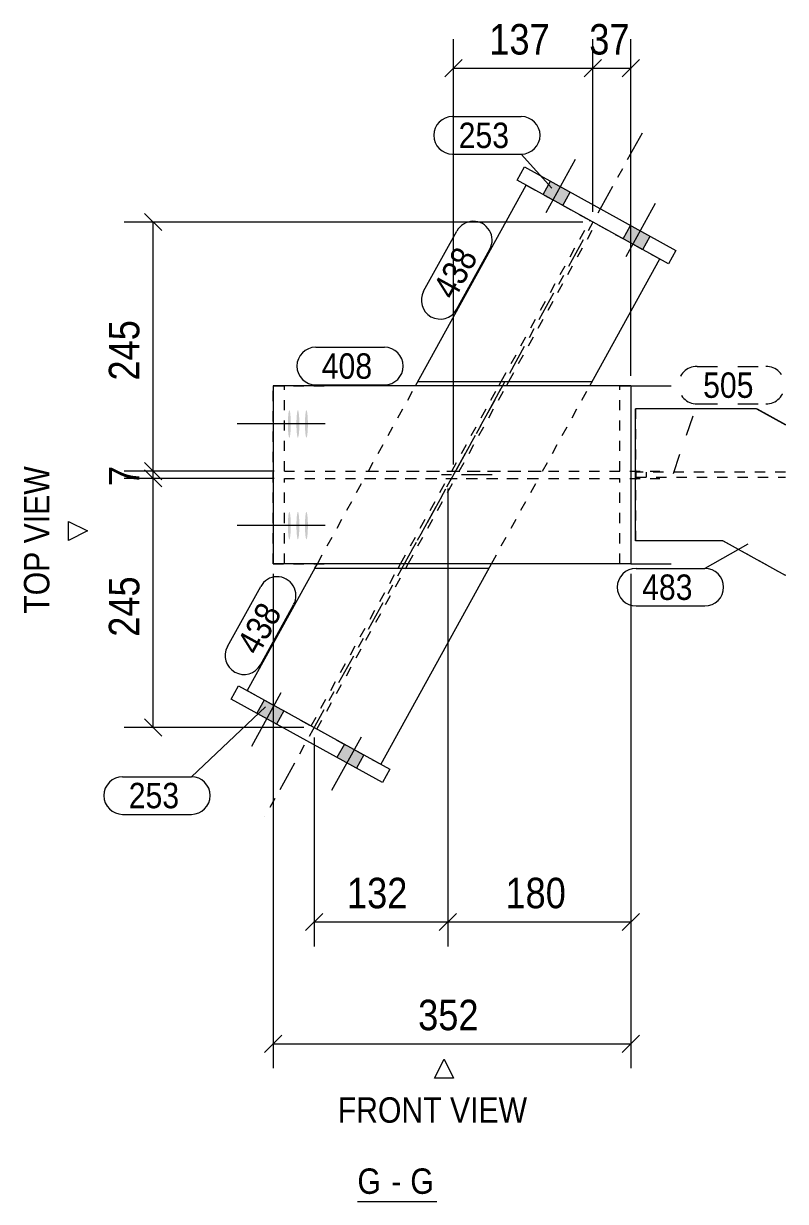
# Model space of a CAD drawing. Header units: millimetres. Extents: x 2 to 825, y 1 to 579.
# Drawn here: x 474.1 to 549.1, y 225.5 to 341.4 of the extents above; entities that cross this region are included whole.
import ezdxf

# ---------------------------------------------------------------- set-up
doc = ezdxf.new("R2010")
doc.units = ezdxf.units.MM
for name, pattern in [('XKITLINE00', [0]), ('XKITLINE01', [4, 1, -1, 1, -1]), ('XKITLINE02', [4, 2, -2]), ('XKITLINE03', [6, 3, -1, 1, -1])]:
    doc.linetypes.add(name, pattern=pattern)
for name, color, linetype, lineweight in [('Bolt', 3, 'Continuous', 0), ('Dimensions', 7, 'Continuous', 0), ('OtherObjectType', 7, 'Continuous', 0), ('Part', 2, 'Continuous', 0), ('PartMark', 7, 'Continuous', 0)]:
    doc.layers.add(name, color=color, linetype=linetype, lineweight=lineweight)
doc.styles.add('ARIAL', font='ARIAL.TTF')

# ---------------------------------------------------------------- blocks, each defined once
blk = doc.blocks.new('*A89')
at = {"layer": 'Bolt'}
for points in [[(500.14, 302.02), (500.14, 302.05), (500.14, 302.08), (500.14, 302.12), (500.14, 302.15), (500.14, 302.18), (500.14, 302.21), (500.14, 302.25), (500.14, 302.28), (500.14, 302.31), (500.14, 302.34), (500.15, 302.37), (500.15, 302.41), (500.15, 302.44), (500.15, 302.47), (500.15, 302.5), (500.15, 302.53), (500.15, 302.56), (500.15, 302.59), (500.16, 302.62), (500.16, 302.65), (500.16, 302.68), (500.16, 302.71), (500.16, 302.73), (500.17, 302.76), (500.17, 302.79), (500.17, 302.81), (500.17, 302.84), (500.17, 302.86), (500.18, 302.89), (500.18, 302.91), (500.18, 302.94), (500.18, 302.96), (500.19, 302.98), (500.19, 303.01), (500.19, 303.03), (500.19, 303.05), (500.2, 303.07), (500.2, 303.09), (500.2, 303.11), (500.21, 303.12), (500.21, 303.14), (500.21, 303.16), (500.21, 303.17), (500.22, 303.19), (500.22, 303.2), (500.22, 303.22), (500.23, 303.23), (500.23, 303.24), (500.23, 303.25), (500.24, 303.26), (500.24, 303.27), (500.24, 303.28), (500.25, 303.29), (500.25, 303.3), (500.25, 303.31), (500.26, 303.31), (500.26, 303.32), (500.26, 303.32), (500.27, 303.33), (500.27, 303.33), (500.27, 303.33), (500.28, 303.33), (500.28, 303.33), (500.28, 303.33), (500.29, 303.33), (500.29, 303.33), (500.29, 303.33), (500.3, 303.32), (500.3, 303.32), (500.31, 303.31), (500.31, 303.31), (500.31, 303.3), (500.32, 303.29), (500.32, 303.28), (500.32, 303.27), (500.33, 303.26), (500.33, 303.25), (500.33, 303.24), (500.34, 303.23), (500.34, 303.22), (500.34, 303.2), (500.34, 303.19), (500.35, 303.17), (500.35, 303.16), (500.35, 303.14), (500.36, 303.12), (500.36, 303.11), (500.36, 303.09), (500.37, 303.07), (500.37, 303.05), (500.37, 303.03), (500.37, 303.01), (500.38, 302.98), (500.38, 302.96), (500.38, 302.94), (500.38, 302.91), (500.39, 302.89), (500.39, 302.86), (500.39, 302.84), (500.39, 302.81), (500.39, 302.79), (500.4, 302.76), (500.4, 302.73), (500.4, 302.71), (500.4, 302.68), (500.4, 302.65), (500.41, 302.62), (500.41, 302.59), (500.41, 302.56), (500.41, 302.53), (500.41, 302.5), (500.41, 302.47), (500.41, 302.44), (500.42, 302.41), (500.42, 302.37), (500.42, 302.34), (500.42, 302.31), (500.42, 302.28), (500.42, 302.25), (500.42, 302.21), (500.42, 302.18), (500.42, 302.15), (500.42, 302.12), (500.42, 302.08), (500.42, 302.05), (500.42, 302.02), (500.42, 301.98), (500.42, 301.95), (500.42, 301.92), (500.42, 301.88), (500.42, 301.85), (500.42, 301.82), (500.42, 301.78), (500.42, 301.75), (500.42, 301.72), (500.42, 301.69), (500.42, 301.66), (500.42, 301.62), (500.42, 301.59), (500.42, 301.56), (500.41, 301.53), (500.41, 301.5), (500.41, 301.47), (500.41, 301.44), (500.41, 301.41), (500.41, 301.38), (500.41, 301.35), (500.4, 301.32), (500.4, 301.29), (500.4, 301.26), (500.4, 301.23), (500.4, 301.21), (500.39, 301.18), (500.39, 301.15), (500.39, 301.13), (500.39, 301.1), (500.39, 301.08), (500.38, 301.05), (500.38, 301.03), (500.38, 301.01), (500.38, 300.98), (500.37, 300.96), (500.37, 300.94), (500.37, 300.92), (500.37, 300.9), (500.36, 300.88), (500.36, 300.86), (500.36, 300.84), (500.35, 300.83), (500.35, 300.81), (500.35, 300.79), (500.34, 300.78), (500.34, 300.76), (500.34, 300.75), (500.34, 300.74), (500.33, 300.72), (500.33, 300.71), (500.33, 300.7), (500.32, 300.69), (500.32, 300.68), (500.32, 300.67), (500.31, 300.67), (500.31, 300.66), (500.31, 300.65), (500.3, 300.65), (500.3, 300.64), (500.29, 300.64), (500.29, 300.64), (500.29, 300.63), (500.28, 300.63), (500.28, 300.63), (500.28, 300.63), (500.27, 300.63), (500.27, 300.64), (500.27, 300.64), (500.26, 300.64), (500.26, 300.65), (500.26, 300.65), (500.25, 300.66), (500.25, 300.67), (500.25, 300.67), (500.24, 300.68), (500.24, 300.69), (500.24, 300.7), (500.23, 300.71), (500.23, 300.72), (500.23, 300.74), (500.22, 300.75), (500.22, 300.76), (500.22, 300.78), (500.21, 300.79), (500.21, 300.81), (500.21, 300.83), (500.21, 300.84), (500.2, 300.86), (500.2, 300.88), (500.2, 300.9), (500.19, 300.92), (500.19, 300.94), (500.19, 300.96), (500.19, 300.98), (500.18, 301.01), (500.18, 301.03), (500.18, 301.05), (500.18, 301.08), (500.17, 301.1), (500.17, 301.13), (500.17, 301.15), (500.17, 301.18), (500.17, 301.21), (500.16, 301.23), (500.16, 301.26), (500.16, 301.29), (500.16, 301.32), (500.16, 301.35), (500.15, 301.38), (500.15, 301.41), (500.15, 301.44), (500.15, 301.47), (500.15, 301.5), (500.15, 301.53), (500.15, 301.56), (500.15, 301.59), (500.14, 301.62), (500.14, 301.66), (500.14, 301.69), (500.14, 301.72), (500.14, 301.75), (500.14, 301.78), (500.14, 301.82), (500.14, 301.85), (500.14, 301.88), (500.14, 301.92), (500.14, 301.95), (500.14, 301.98)], [(500.98, 302.02), (500.98, 302.05), (500.98, 302.08), (500.98, 302.12), (500.98, 302.15), (500.98, 302.18), (500.98, 302.21), (500.98, 302.25), (500.98, 302.28), (500.98, 302.31), (500.98, 302.34), (500.98, 302.37), (500.99, 302.41), (500.99, 302.44), (500.99, 302.47), (500.99, 302.5), (500.99, 302.53), (500.99, 302.56), (500.99, 302.59), (501, 302.62), (501, 302.65), (501, 302.68), (501, 302.71), (501, 302.73), (501, 302.76), (501.01, 302.79), (501.01, 302.81), (501.01, 302.84), (501.01, 302.86), (501.02, 302.89), (501.02, 302.91), (501.02, 302.94), (501.02, 302.96), (501.03, 302.98), (501.03, 303.01), (501.03, 303.03), (501.03, 303.05), (501.04, 303.07), (501.04, 303.09), (501.04, 303.11), (501.04, 303.12), (501.05, 303.14), (501.05, 303.16), (501.05, 303.17), (501.06, 303.19), (501.06, 303.2), (501.06, 303.22), (501.07, 303.23), (501.07, 303.24), (501.07, 303.25), (501.08, 303.26), (501.08, 303.27), (501.08, 303.28), (501.09, 303.29), (501.09, 303.3), (501.09, 303.31), (501.1, 303.31), (501.1, 303.32), (501.1, 303.32), (501.11, 303.33), (501.11, 303.33), (501.11, 303.33), (501.12, 303.33), (501.12, 303.33), (501.12, 303.33), (501.13, 303.33), (501.13, 303.33), (501.13, 303.33), (501.14, 303.32), (501.14, 303.32), (501.14, 303.31), (501.15, 303.31), (501.15, 303.3), (501.15, 303.29), (501.16, 303.28), (501.16, 303.27), (501.16, 303.26), (501.17, 303.25), (501.17, 303.24), (501.17, 303.23), (501.18, 303.22), (501.18, 303.2), (501.18, 303.19), (501.19, 303.17), (501.19, 303.16), (501.19, 303.14), (501.2, 303.12), (501.2, 303.11), (501.2, 303.09), (501.2, 303.07), (501.21, 303.05), (501.21, 303.03), (501.21, 303.01), (501.22, 302.98), (501.22, 302.96), (501.22, 302.94), (501.22, 302.91), (501.23, 302.89), (501.23, 302.86), (501.23, 302.84), (501.23, 302.81), (501.23, 302.79), (501.24, 302.76), (501.24, 302.73), (501.24, 302.71), (501.24, 302.68), (501.24, 302.65), (501.25, 302.62), (501.25, 302.59), (501.25, 302.56), (501.25, 302.53), (501.25, 302.5), (501.25, 302.47), (501.25, 302.44), (501.25, 302.41), (501.26, 302.37), (501.26, 302.34), (501.26, 302.31), (501.26, 302.28), (501.26, 302.25), (501.26, 302.21), (501.26, 302.18), (501.26, 302.15), (501.26, 302.12), (501.26, 302.08), (501.26, 302.05), (501.26, 302.02), (501.26, 301.98), (501.26, 301.95), (501.26, 301.92), (501.26, 301.88), (501.26, 301.85), (501.26, 301.82), (501.26, 301.78), (501.26, 301.75), (501.26, 301.72), (501.26, 301.69), (501.26, 301.66), (501.26, 301.62), (501.26, 301.59), (501.25, 301.56), (501.25, 301.53), (501.25, 301.5), (501.25, 301.47), (501.25, 301.44), (501.25, 301.41), (501.25, 301.38), (501.25, 301.35), (501.24, 301.32), (501.24, 301.29), (501.24, 301.26), (501.24, 301.23), (501.24, 301.21), (501.23, 301.18), (501.23, 301.15), (501.23, 301.13), (501.23, 301.1), (501.23, 301.08), (501.22, 301.05), (501.22, 301.03), (501.22, 301.01), (501.22, 300.98), (501.21, 300.96), (501.21, 300.94), (501.21, 300.92), (501.2, 300.9), (501.2, 300.88), (501.2, 300.86), (501.2, 300.84), (501.19, 300.83), (501.19, 300.81), (501.19, 300.79), (501.18, 300.78), (501.18, 300.76), (501.18, 300.75), (501.17, 300.74), (501.17, 300.72), (501.17, 300.71), (501.16, 300.7), (501.16, 300.69), (501.16, 300.68), (501.15, 300.67), (501.15, 300.67), (501.15, 300.66), (501.14, 300.65), (501.14, 300.65), (501.14, 300.64), (501.13, 300.64), (501.13, 300.64), (501.13, 300.63), (501.12, 300.63), (501.12, 300.63), (501.12, 300.63), (501.11, 300.63), (501.11, 300.64), (501.11, 300.64), (501.1, 300.64), (501.1, 300.65), (501.1, 300.65), (501.09, 300.66), (501.09, 300.67), (501.09, 300.67), (501.08, 300.68), (501.08, 300.69), (501.08, 300.7), (501.07, 300.71), (501.07, 300.72), (501.07, 300.74), (501.06, 300.75), (501.06, 300.76), (501.06, 300.78), (501.05, 300.79), (501.05, 300.81), (501.05, 300.83), (501.04, 300.84), (501.04, 300.86), (501.04, 300.88), (501.04, 300.9), (501.03, 300.92), (501.03, 300.94), (501.03, 300.96), (501.03, 300.98), (501.02, 301.01), (501.02, 301.03), (501.02, 301.05), (501.02, 301.08), (501.01, 301.1), (501.01, 301.13), (501.01, 301.15), (501.01, 301.18), (501, 301.21), (501, 301.23), (501, 301.26), (501, 301.29), (501, 301.32), (501, 301.35), (500.99, 301.38), (500.99, 301.41), (500.99, 301.44), (500.99, 301.47), (500.99, 301.5), (500.99, 301.53), (500.99, 301.56), (500.98, 301.59), (500.98, 301.62), (500.98, 301.66), (500.98, 301.69), (500.98, 301.72), (500.98, 301.75), (500.98, 301.78), (500.98, 301.82), (500.98, 301.85), (500.98, 301.88), (500.98, 301.92), (500.98, 301.95), (500.98, 301.98)], [(501.82, 302.02), (501.82, 302.05), (501.82, 302.08), (501.82, 302.12), (501.82, 302.15), (501.82, 302.18), (501.82, 302.21), (501.82, 302.25), (501.82, 302.28), (501.82, 302.31), (501.82, 302.34), (501.82, 302.37), (501.82, 302.41), (501.83, 302.44), (501.83, 302.47), (501.83, 302.5), (501.83, 302.53), (501.83, 302.56), (501.83, 302.59), (501.83, 302.62), (501.84, 302.65), (501.84, 302.68), (501.84, 302.71), (501.84, 302.73), (501.84, 302.76), (501.85, 302.79), (501.85, 302.81), (501.85, 302.84), (501.85, 302.86), (501.85, 302.89), (501.86, 302.91), (501.86, 302.94), (501.86, 302.96), (501.86, 302.98), (501.87, 303.01), (501.87, 303.03), (501.87, 303.05), (501.87, 303.07), (501.88, 303.09), (501.88, 303.11), (501.88, 303.12), (501.89, 303.14), (501.89, 303.16), (501.89, 303.17), (501.9, 303.19), (501.9, 303.2), (501.9, 303.22), (501.91, 303.23), (501.91, 303.24), (501.91, 303.25), (501.91, 303.26), (501.92, 303.27), (501.92, 303.28), (501.92, 303.29), (501.93, 303.3), (501.93, 303.31), (501.94, 303.31), (501.94, 303.32), (501.94, 303.32), (501.95, 303.33), (501.95, 303.33), (501.95, 303.33), (501.96, 303.33), (501.96, 303.33), (501.96, 303.33), (501.97, 303.33), (501.97, 303.33), (501.97, 303.33), (501.98, 303.32), (501.98, 303.32), (501.98, 303.31), (501.99, 303.31), (501.99, 303.3), (501.99, 303.29), (502, 303.28), (502, 303.27), (502, 303.26), (502.01, 303.25), (502.01, 303.24), (502.01, 303.23), (502.02, 303.22), (502.02, 303.2), (502.02, 303.19), (502.03, 303.17), (502.03, 303.16), (502.03, 303.14), (502.04, 303.12), (502.04, 303.11), (502.04, 303.09), (502.04, 303.07), (502.05, 303.05), (502.05, 303.03), (502.05, 303.01), (502.05, 302.98), (502.06, 302.96), (502.06, 302.94), (502.06, 302.91), (502.06, 302.89), (502.07, 302.86), (502.07, 302.84), (502.07, 302.81), (502.07, 302.79), (502.08, 302.76), (502.08, 302.73), (502.08, 302.71), (502.08, 302.68), (502.08, 302.65), (502.08, 302.62), (502.09, 302.59), (502.09, 302.56), (502.09, 302.53), (502.09, 302.5), (502.09, 302.47), (502.09, 302.44), (502.09, 302.41), (502.09, 302.37), (502.1, 302.34), (502.1, 302.31), (502.1, 302.28), (502.1, 302.25), (502.1, 302.21), (502.1, 302.18), (502.1, 302.15), (502.1, 302.12), (502.1, 302.08), (502.1, 302.05), (502.1, 302.02), (502.1, 301.98), (502.1, 301.95), (502.1, 301.92), (502.1, 301.88), (502.1, 301.85), (502.1, 301.82), (502.1, 301.78), (502.1, 301.75), (502.1, 301.72), (502.1, 301.69), (502.1, 301.66), (502.1, 301.62), (502.09, 301.59), (502.09, 301.56), (502.09, 301.53), (502.09, 301.5), (502.09, 301.47), (502.09, 301.44), (502.09, 301.41), (502.09, 301.38), (502.08, 301.35), (502.08, 301.32), (502.08, 301.29), (502.08, 301.26), (502.08, 301.23), (502.08, 301.21), (502.07, 301.18), (502.07, 301.15), (502.07, 301.13), (502.07, 301.1), (502.06, 301.08), (502.06, 301.05), (502.06, 301.03), (502.06, 301.01), (502.05, 300.98), (502.05, 300.96), (502.05, 300.94), (502.05, 300.92), (502.04, 300.9), (502.04, 300.88), (502.04, 300.86), (502.04, 300.84), (502.03, 300.83), (502.03, 300.81), (502.03, 300.79), (502.02, 300.78), (502.02, 300.76), (502.02, 300.75), (502.01, 300.74), (502.01, 300.72), (502.01, 300.71), (502, 300.7), (502, 300.69), (502, 300.68), (501.99, 300.67), (501.99, 300.67), (501.99, 300.66), (501.98, 300.65), (501.98, 300.65), (501.98, 300.64), (501.97, 300.64), (501.97, 300.64), (501.97, 300.63), (501.96, 300.63), (501.96, 300.63), (501.96, 300.63), (501.95, 300.63), (501.95, 300.64), (501.95, 300.64), (501.94, 300.64), (501.94, 300.65), (501.94, 300.65), (501.93, 300.66), (501.93, 300.67), (501.92, 300.67), (501.92, 300.68), (501.92, 300.69), (501.91, 300.7), (501.91, 300.71), (501.91, 300.72), (501.91, 300.74), (501.9, 300.75), (501.9, 300.76), (501.9, 300.78), (501.89, 300.79), (501.89, 300.81), (501.89, 300.83), (501.88, 300.84), (501.88, 300.86), (501.88, 300.88), (501.87, 300.9), (501.87, 300.92), (501.87, 300.94), (501.87, 300.96), (501.86, 300.98), (501.86, 301.01), (501.86, 301.03), (501.86, 301.05), (501.85, 301.08), (501.85, 301.1), (501.85, 301.13), (501.85, 301.15), (501.85, 301.18), (501.84, 301.21), (501.84, 301.23), (501.84, 301.26), (501.84, 301.29), (501.84, 301.32), (501.83, 301.35), (501.83, 301.38), (501.83, 301.41), (501.83, 301.44), (501.83, 301.47), (501.83, 301.5), (501.83, 301.53), (501.82, 301.56), (501.82, 301.59), (501.82, 301.62), (501.82, 301.66), (501.82, 301.69), (501.82, 301.72), (501.82, 301.75), (501.82, 301.78), (501.82, 301.82), (501.82, 301.85), (501.82, 301.88), (501.82, 301.92), (501.82, 301.95), (501.82, 301.98)], [(500.14, 292.02), (500.14, 292.05), (500.14, 292.08), (500.14, 292.12), (500.14, 292.15), (500.14, 292.18), (500.14, 292.21), (500.14, 292.25), (500.14, 292.28), (500.14, 292.31), (500.14, 292.34), (500.15, 292.37), (500.15, 292.41), (500.15, 292.44), (500.15, 292.47), (500.15, 292.5), (500.15, 292.53), (500.15, 292.56), (500.15, 292.59), (500.16, 292.62), (500.16, 292.65), (500.16, 292.68), (500.16, 292.71), (500.16, 292.73), (500.17, 292.76), (500.17, 292.79), (500.17, 292.81), (500.17, 292.84), (500.17, 292.86), (500.18, 292.89), (500.18, 292.91), (500.18, 292.94), (500.18, 292.96), (500.19, 292.98), (500.19, 293.01), (500.19, 293.03), (500.19, 293.05), (500.2, 293.07), (500.2, 293.09), (500.2, 293.11), (500.21, 293.12), (500.21, 293.14), (500.21, 293.16), (500.21, 293.17), (500.22, 293.19), (500.22, 293.2), (500.22, 293.22), (500.23, 293.23), (500.23, 293.24), (500.23, 293.25), (500.24, 293.26), (500.24, 293.27), (500.24, 293.28), (500.25, 293.29), (500.25, 293.3), (500.25, 293.31), (500.26, 293.31), (500.26, 293.32), (500.26, 293.32), (500.27, 293.33), (500.27, 293.33), (500.27, 293.33), (500.28, 293.33), (500.28, 293.33), (500.28, 293.33), (500.29, 293.33), (500.29, 293.33), (500.29, 293.33), (500.3, 293.32), (500.3, 293.32), (500.31, 293.31), (500.31, 293.31), (500.31, 293.3), (500.32, 293.29), (500.32, 293.28), (500.32, 293.27), (500.33, 293.26), (500.33, 293.25), (500.33, 293.24), (500.34, 293.23), (500.34, 293.22), (500.34, 293.2), (500.34, 293.19), (500.35, 293.17), (500.35, 293.16), (500.35, 293.14), (500.36, 293.12), (500.36, 293.11), (500.36, 293.09), (500.37, 293.07), (500.37, 293.05), (500.37, 293.03), (500.37, 293.01), (500.38, 292.98), (500.38, 292.96), (500.38, 292.94), (500.38, 292.91), (500.39, 292.89), (500.39, 292.86), (500.39, 292.84), (500.39, 292.81), (500.39, 292.79), (500.4, 292.76), (500.4, 292.73), (500.4, 292.71), (500.4, 292.68), (500.4, 292.65), (500.41, 292.62), (500.41, 292.59), (500.41, 292.56), (500.41, 292.53), (500.41, 292.5), (500.41, 292.47), (500.41, 292.44), (500.42, 292.41), (500.42, 292.37), (500.42, 292.34), (500.42, 292.31), (500.42, 292.28), (500.42, 292.25), (500.42, 292.21), (500.42, 292.18), (500.42, 292.15), (500.42, 292.12), (500.42, 292.08), (500.42, 292.05), (500.42, 292.02), (500.42, 291.98), (500.42, 291.95), (500.42, 291.92), (500.42, 291.88), (500.42, 291.85), (500.42, 291.82), (500.42, 291.78), (500.42, 291.75), (500.42, 291.72), (500.42, 291.69), (500.42, 291.66), (500.42, 291.62), (500.42, 291.59), (500.42, 291.56), (500.41, 291.53), (500.41, 291.5), (500.41, 291.47), (500.41, 291.44), (500.41, 291.41), (500.41, 291.38), (500.41, 291.35), (500.4, 291.32), (500.4, 291.29), (500.4, 291.26), (500.4, 291.23), (500.4, 291.21), (500.39, 291.18), (500.39, 291.15), (500.39, 291.13), (500.39, 291.1), (500.39, 291.08), (500.38, 291.05), (500.38, 291.03), (500.38, 291.01), (500.38, 290.98), (500.37, 290.96), (500.37, 290.94), (500.37, 290.92), (500.37, 290.9), (500.36, 290.88), (500.36, 290.86), (500.36, 290.84), (500.35, 290.83), (500.35, 290.81), (500.35, 290.79), (500.34, 290.78), (500.34, 290.76), (500.34, 290.75), (500.34, 290.74), (500.33, 290.72), (500.33, 290.71), (500.33, 290.7), (500.32, 290.69), (500.32, 290.68), (500.32, 290.67), (500.31, 290.67), (500.31, 290.66), (500.31, 290.65), (500.3, 290.65), (500.3, 290.64), (500.29, 290.64), (500.29, 290.64), (500.29, 290.63), (500.28, 290.63), (500.28, 290.63), (500.28, 290.63), (500.27, 290.63), (500.27, 290.64), (500.27, 290.64), (500.26, 290.64), (500.26, 290.65), (500.26, 290.65), (500.25, 290.66), (500.25, 290.67), (500.25, 290.67), (500.24, 290.68), (500.24, 290.69), (500.24, 290.7), (500.23, 290.71), (500.23, 290.72), (500.23, 290.74), (500.22, 290.75), (500.22, 290.76), (500.22, 290.78), (500.21, 290.79), (500.21, 290.81), (500.21, 290.83), (500.21, 290.84), (500.2, 290.86), (500.2, 290.88), (500.2, 290.9), (500.19, 290.92), (500.19, 290.94), (500.19, 290.96), (500.19, 290.98), (500.18, 291.01), (500.18, 291.03), (500.18, 291.05), (500.18, 291.08), (500.17, 291.1), (500.17, 291.13), (500.17, 291.15), (500.17, 291.18), (500.17, 291.21), (500.16, 291.23), (500.16, 291.26), (500.16, 291.29), (500.16, 291.32), (500.16, 291.35), (500.15, 291.38), (500.15, 291.41), (500.15, 291.44), (500.15, 291.47), (500.15, 291.5), (500.15, 291.53), (500.15, 291.56), (500.15, 291.59), (500.14, 291.62), (500.14, 291.66), (500.14, 291.69), (500.14, 291.72), (500.14, 291.75), (500.14, 291.78), (500.14, 291.82), (500.14, 291.85), (500.14, 291.88), (500.14, 291.92), (500.14, 291.95), (500.14, 291.98)], [(500.98, 292.02), (500.98, 292.05), (500.98, 292.08), (500.98, 292.12), (500.98, 292.15), (500.98, 292.18), (500.98, 292.21), (500.98, 292.25), (500.98, 292.28), (500.98, 292.31), (500.98, 292.34), (500.98, 292.37), (500.99, 292.41), (500.99, 292.44), (500.99, 292.47), (500.99, 292.5), (500.99, 292.53), (500.99, 292.56), (500.99, 292.59), (501, 292.62), (501, 292.65), (501, 292.68), (501, 292.71), (501, 292.73), (501, 292.76), (501.01, 292.79), (501.01, 292.81), (501.01, 292.84), (501.01, 292.86), (501.02, 292.89), (501.02, 292.91), (501.02, 292.94), (501.02, 292.96), (501.03, 292.98), (501.03, 293.01), (501.03, 293.03), (501.03, 293.05), (501.04, 293.07), (501.04, 293.09), (501.04, 293.11), (501.04, 293.12), (501.05, 293.14), (501.05, 293.16), (501.05, 293.17), (501.06, 293.19), (501.06, 293.2), (501.06, 293.22), (501.07, 293.23), (501.07, 293.24), (501.07, 293.25), (501.08, 293.26), (501.08, 293.27), (501.08, 293.28), (501.09, 293.29), (501.09, 293.3), (501.09, 293.31), (501.1, 293.31), (501.1, 293.32), (501.1, 293.32), (501.11, 293.33), (501.11, 293.33), (501.11, 293.33), (501.12, 293.33), (501.12, 293.33), (501.12, 293.33), (501.13, 293.33), (501.13, 293.33), (501.13, 293.33), (501.14, 293.32), (501.14, 293.32), (501.14, 293.31), (501.15, 293.31), (501.15, 293.3), (501.15, 293.29), (501.16, 293.28), (501.16, 293.27), (501.16, 293.26), (501.17, 293.25), (501.17, 293.24), (501.17, 293.23), (501.18, 293.22), (501.18, 293.2), (501.18, 293.19), (501.19, 293.17), (501.19, 293.16), (501.19, 293.14), (501.2, 293.12), (501.2, 293.11), (501.2, 293.09), (501.2, 293.07), (501.21, 293.05), (501.21, 293.03), (501.21, 293.01), (501.22, 292.98), (501.22, 292.96), (501.22, 292.94), (501.22, 292.91), (501.23, 292.89), (501.23, 292.86), (501.23, 292.84), (501.23, 292.81), (501.23, 292.79), (501.24, 292.76), (501.24, 292.73), (501.24, 292.71), (501.24, 292.68), (501.24, 292.65), (501.25, 292.62), (501.25, 292.59), (501.25, 292.56), (501.25, 292.53), (501.25, 292.5), (501.25, 292.47), (501.25, 292.44), (501.25, 292.41), (501.26, 292.37), (501.26, 292.34), (501.26, 292.31), (501.26, 292.28), (501.26, 292.25), (501.26, 292.21), (501.26, 292.18), (501.26, 292.15), (501.26, 292.12), (501.26, 292.08), (501.26, 292.05), (501.26, 292.02), (501.26, 291.98), (501.26, 291.95), (501.26, 291.92), (501.26, 291.88), (501.26, 291.85), (501.26, 291.82), (501.26, 291.78), (501.26, 291.75), (501.26, 291.72), (501.26, 291.69), (501.26, 291.66), (501.26, 291.62), (501.26, 291.59), (501.25, 291.56), (501.25, 291.53), (501.25, 291.5), (501.25, 291.47), (501.25, 291.44), (501.25, 291.41), (501.25, 291.38), (501.25, 291.35), (501.24, 291.32), (501.24, 291.29), (501.24, 291.26), (501.24, 291.23), (501.24, 291.21), (501.23, 291.18), (501.23, 291.15), (501.23, 291.13), (501.23, 291.1), (501.23, 291.08), (501.22, 291.05), (501.22, 291.03), (501.22, 291.01), (501.22, 290.98), (501.21, 290.96), (501.21, 290.94), (501.21, 290.92), (501.2, 290.9), (501.2, 290.88), (501.2, 290.86), (501.2, 290.84), (501.19, 290.83), (501.19, 290.81), (501.19, 290.79), (501.18, 290.78), (501.18, 290.76), (501.18, 290.75), (501.17, 290.74), (501.17, 290.72), (501.17, 290.71), (501.16, 290.7), (501.16, 290.69), (501.16, 290.68), (501.15, 290.67), (501.15, 290.67), (501.15, 290.66), (501.14, 290.65), (501.14, 290.65), (501.14, 290.64), (501.13, 290.64), (501.13, 290.64), (501.13, 290.63), (501.12, 290.63), (501.12, 290.63), (501.12, 290.63), (501.11, 290.63), (501.11, 290.64), (501.11, 290.64), (501.1, 290.64), (501.1, 290.65), (501.1, 290.65), (501.09, 290.66), (501.09, 290.67), (501.09, 290.67), (501.08, 290.68), (501.08, 290.69), (501.08, 290.7), (501.07, 290.71), (501.07, 290.72), (501.07, 290.74), (501.06, 290.75), (501.06, 290.76), (501.06, 290.78), (501.05, 290.79), (501.05, 290.81), (501.05, 290.83), (501.04, 290.84), (501.04, 290.86), (501.04, 290.88), (501.04, 290.9), (501.03, 290.92), (501.03, 290.94), (501.03, 290.96), (501.03, 290.98), (501.02, 291.01), (501.02, 291.03), (501.02, 291.05), (501.02, 291.08), (501.01, 291.1), (501.01, 291.13), (501.01, 291.15), (501.01, 291.18), (501, 291.21), (501, 291.23), (501, 291.26), (501, 291.29), (501, 291.32), (501, 291.35), (500.99, 291.38), (500.99, 291.41), (500.99, 291.44), (500.99, 291.47), (500.99, 291.5), (500.99, 291.53), (500.99, 291.56), (500.98, 291.59), (500.98, 291.62), (500.98, 291.66), (500.98, 291.69), (500.98, 291.72), (500.98, 291.75), (500.98, 291.78), (500.98, 291.82), (500.98, 291.85), (500.98, 291.88), (500.98, 291.92), (500.98, 291.95), (500.98, 291.98)], [(501.82, 292.02), (501.82, 292.05), (501.82, 292.08), (501.82, 292.12), (501.82, 292.15), (501.82, 292.18), (501.82, 292.21), (501.82, 292.25), (501.82, 292.28), (501.82, 292.31), (501.82, 292.34), (501.82, 292.37), (501.82, 292.41), (501.83, 292.44), (501.83, 292.47), (501.83, 292.5), (501.83, 292.53), (501.83, 292.56), (501.83, 292.59), (501.83, 292.62), (501.84, 292.65), (501.84, 292.68), (501.84, 292.71), (501.84, 292.73), (501.84, 292.76), (501.85, 292.79), (501.85, 292.81), (501.85, 292.84), (501.85, 292.86), (501.85, 292.89), (501.86, 292.91), (501.86, 292.94), (501.86, 292.96), (501.86, 292.98), (501.87, 293.01), (501.87, 293.03), (501.87, 293.05), (501.87, 293.07), (501.88, 293.09), (501.88, 293.11), (501.88, 293.12), (501.89, 293.14), (501.89, 293.16), (501.89, 293.17), (501.9, 293.19), (501.9, 293.2), (501.9, 293.22), (501.91, 293.23), (501.91, 293.24), (501.91, 293.25), (501.91, 293.26), (501.92, 293.27), (501.92, 293.28), (501.92, 293.29), (501.93, 293.3), (501.93, 293.31), (501.94, 293.31), (501.94, 293.32), (501.94, 293.32), (501.95, 293.33), (501.95, 293.33), (501.95, 293.33), (501.96, 293.33), (501.96, 293.33), (501.96, 293.33), (501.97, 293.33), (501.97, 293.33), (501.97, 293.33), (501.98, 293.32), (501.98, 293.32), (501.98, 293.31), (501.99, 293.31), (501.99, 293.3), (501.99, 293.29), (502, 293.28), (502, 293.27), (502, 293.26), (502.01, 293.25), (502.01, 293.24), (502.01, 293.23), (502.02, 293.22), (502.02, 293.2), (502.02, 293.19), (502.03, 293.17), (502.03, 293.16), (502.03, 293.14), (502.04, 293.12), (502.04, 293.11), (502.04, 293.09), (502.04, 293.07), (502.05, 293.05), (502.05, 293.03), (502.05, 293.01), (502.05, 292.98), (502.06, 292.96), (502.06, 292.94), (502.06, 292.91), (502.06, 292.89), (502.07, 292.86), (502.07, 292.84), (502.07, 292.81), (502.07, 292.79), (502.08, 292.76), (502.08, 292.73), (502.08, 292.71), (502.08, 292.68), (502.08, 292.65), (502.08, 292.62), (502.09, 292.59), (502.09, 292.56), (502.09, 292.53), (502.09, 292.5), (502.09, 292.47), (502.09, 292.44), (502.09, 292.41), (502.09, 292.37), (502.1, 292.34), (502.1, 292.31), (502.1, 292.28), (502.1, 292.25), (502.1, 292.21), (502.1, 292.18), (502.1, 292.15), (502.1, 292.12), (502.1, 292.08), (502.1, 292.05), (502.1, 292.02), (502.1, 291.98), (502.1, 291.95), (502.1, 291.92), (502.1, 291.88), (502.1, 291.85), (502.1, 291.82), (502.1, 291.78), (502.1, 291.75), (502.1, 291.72), (502.1, 291.69), (502.1, 291.66), (502.1, 291.62), (502.09, 291.59), (502.09, 291.56), (502.09, 291.53), (502.09, 291.5), (502.09, 291.47), (502.09, 291.44), (502.09, 291.41), (502.09, 291.38), (502.08, 291.35), (502.08, 291.32), (502.08, 291.29), (502.08, 291.26), (502.08, 291.23), (502.08, 291.21), (502.07, 291.18), (502.07, 291.15), (502.07, 291.13), (502.07, 291.1), (502.06, 291.08), (502.06, 291.05), (502.06, 291.03), (502.06, 291.01), (502.05, 290.98), (502.05, 290.96), (502.05, 290.94), (502.05, 290.92), (502.04, 290.9), (502.04, 290.88), (502.04, 290.86), (502.04, 290.84), (502.03, 290.83), (502.03, 290.81), (502.03, 290.79), (502.02, 290.78), (502.02, 290.76), (502.02, 290.75), (502.01, 290.74), (502.01, 290.72), (502.01, 290.71), (502, 290.7), (502, 290.69), (502, 290.68), (501.99, 290.67), (501.99, 290.67), (501.99, 290.66), (501.98, 290.65), (501.98, 290.65), (501.98, 290.64), (501.97, 290.64), (501.97, 290.64), (501.97, 290.63), (501.96, 290.63), (501.96, 290.63), (501.96, 290.63), (501.95, 290.63), (501.95, 290.64), (501.95, 290.64), (501.94, 290.64), (501.94, 290.65), (501.94, 290.65), (501.93, 290.66), (501.93, 290.67), (501.92, 290.67), (501.92, 290.68), (501.92, 290.69), (501.91, 290.7), (501.91, 290.71), (501.91, 290.72), (501.91, 290.74), (501.9, 290.75), (501.9, 290.76), (501.9, 290.78), (501.89, 290.79), (501.89, 290.81), (501.89, 290.83), (501.88, 290.84), (501.88, 290.86), (501.88, 290.88), (501.87, 290.9), (501.87, 290.92), (501.87, 290.94), (501.87, 290.96), (501.86, 290.98), (501.86, 291.01), (501.86, 291.03), (501.86, 291.05), (501.85, 291.08), (501.85, 291.1), (501.85, 291.13), (501.85, 291.15), (501.85, 291.18), (501.84, 291.21), (501.84, 291.23), (501.84, 291.26), (501.84, 291.29), (501.84, 291.32), (501.83, 291.35), (501.83, 291.38), (501.83, 291.41), (501.83, 291.44), (501.83, 291.47), (501.83, 291.5), (501.83, 291.53), (501.82, 291.56), (501.82, 291.59), (501.82, 291.62), (501.82, 291.66), (501.82, 291.69), (501.82, 291.72), (501.82, 291.75), (501.82, 291.78), (501.82, 291.82), (501.82, 291.85), (501.82, 291.88), (501.82, 291.92), (501.82, 291.95), (501.82, 291.98)]]:
    blk.add_hatch(color=3, dxfattribs=at).paths.add_polyline_path(points, flags=17)
at = {"layer": 'Bolt', "color": 3, "linetype": 'XKITLINE00', "lineweight": 0}
for p, q in [((502.12, 301.98), (495.16, 301.98)), ((502.96, 301.98), (496, 301.98)), ((503.8, 301.98), (496.84, 301.98)), ((502.12, 291.98), (495.16, 291.98)), ((502.96, 291.98), (496, 291.98)), ((503.8, 291.98), (496.84, 291.98))]:
    blk.add_line(p, q, dxfattribs=at)
blk = doc.blocks.new('*A90')
at = {"layer": 'Bolt'}
for points in [[(527.9, 324.8), (527.18, 323.49), (525.25, 324.55), (525.97, 325.87)], [(527.9, 324.8), (527.18, 323.49), (525.25, 324.55), (525.97, 325.87)], [(527.9, 324.8), (527.18, 323.49), (525.25, 324.55), (525.97, 325.87)], [(535.78, 320.46), (535.05, 319.14), (533.13, 320.21), (533.85, 321.52)], [(535.78, 320.46), (535.05, 319.14), (533.13, 320.21), (533.85, 321.52)], [(535.78, 320.46), (535.05, 319.14), (533.13, 320.21), (533.85, 321.52)]]:
    blk.add_hatch(color=3, dxfattribs=at).paths.add_polyline_path(points, flags=17)
at = {"layer": 'Bolt', "color": 3, "linetype": 'XKITLINE00', "lineweight": 0}
for p, q in [((525.54, 322.8), (528.43, 328.05)), ((525.54, 322.8), (528.43, 328.05)), ((525.54, 322.8), (528.43, 328.05)), ((525.25, 324.55), (525.97, 325.87)), ((525.25, 324.55), (525.97, 325.87)), ((525.25, 324.55), (525.97, 325.87)), ((527.18, 323.49), (527.9, 324.8)), ((527.18, 323.49), (527.9, 324.8)), ((527.18, 323.49), (527.9, 324.8)), ((533.42, 318.45), (536.31, 323.7)), ((533.42, 318.45), (536.31, 323.7)), ((533.42, 318.45), (536.31, 323.7)), ((533.13, 320.21), (533.85, 321.52)), ((533.13, 320.21), (533.85, 321.52)), ((533.13, 320.21), (533.85, 321.52)), ((535.05, 319.14), (535.78, 320.46)), ((535.05, 319.14), (535.78, 320.46)), ((535.05, 319.14), (535.78, 320.46))]:
    blk.add_line(p, q, dxfattribs=at)
blk = doc.blocks.new('*A91')
at = {"layer": 'Bolt'}
for points in [[(499.73, 273.76), (499.01, 272.45), (497.08, 273.51), (497.81, 274.82)], [(499.73, 273.76), (499.01, 272.45), (497.08, 273.51), (497.81, 274.82)], [(499.73, 273.76), (499.01, 272.45), (497.08, 273.51), (497.81, 274.82)], [(507.61, 269.41), (506.89, 268.1), (504.96, 269.16), (505.69, 270.48)], [(507.61, 269.41), (506.89, 268.1), (504.96, 269.16), (505.69, 270.48)], [(507.61, 269.41), (506.89, 268.1), (504.96, 269.16), (505.69, 270.48)]]:
    blk.add_hatch(color=3, dxfattribs=at).paths.add_polyline_path(points, flags=17)
at = {"layer": 'Bolt', "color": 3, "linetype": 'XKITLINE00', "lineweight": 0}
for p, q in [((499.45, 275.52), (496.55, 270.26)), ((499.45, 275.52), (496.55, 270.26)), ((499.45, 275.52), (496.55, 270.26)), ((497.81, 274.82), (497.08, 273.51)), ((497.81, 274.82), (497.08, 273.51)), ((497.81, 274.82), (497.08, 273.51)), ((499.73, 273.76), (499.01, 272.45)), ((499.73, 273.76), (499.01, 272.45)), ((499.73, 273.76), (499.01, 272.45)), ((507.33, 271.17), (504.43, 265.92)), ((507.33, 271.17), (504.43, 265.92)), ((507.33, 271.17), (504.43, 265.92)), ((505.69, 270.48), (504.96, 269.16)), ((505.69, 270.48), (504.96, 269.16)), ((505.69, 270.48), (504.96, 269.16)), ((507.61, 269.41), (506.89, 268.1)), ((507.61, 269.41), (506.89, 268.1)), ((507.61, 269.41), (506.89, 268.1))]:
    blk.add_line(p, q, dxfattribs=at)
blk = doc.blocks.new('*A92')
at = {"layer": 'Part', "color": 7, "linetype": 'XKITLINE01', "lineweight": 0}
for p, q in [((498.69, 305.73), (503.74, 305.73)), ((498.69, 288.23), (498.69, 305.73)), ((499.79, 297.33), (499.79, 305.73)), ((532.78, 305.73), (533.88, 305.73)), ((532.78, 297.33), (532.78, 305.73)), ((533.88, 305.73), (533.88, 288.23)), ((499.79, 297.33), (536.72, 297.33)), ((499.79, 296.63), (536.72, 296.63)), ((499.79, 288.23), (499.79, 296.63)), ((532.78, 288.23), (532.78, 296.63)), ((498.69, 288.23), (503.74, 288.23)), ((533.88, 288.23), (532.78, 288.23))]:
    blk.add_line(p, q, dxfattribs=at)
at = {"layer": 'Part', "color": 2, "linetype": 'XKITLINE00', "lineweight": 0}
for p, q in [((533.88, 305.73), (537.83, 305.73)), ((533.88, 288.23), (537.83, 288.23))]:
    blk.add_line(p, q, dxfattribs=at)
at = {"layer": 'Part', "color": 7, "linetype": 'XKITLINE03', "lineweight": 0}
blk.add_line((520.23, 296.98), (515.24, 296.98), dxfattribs=at)
blk = doc.blocks.new('*A93')
at = {"layer": 'Part', "color": 2, "linetype": 'XKITLINE00', "lineweight": 0}
for p, q in [((522.71, 325.96), (523.43, 327.27)), ((523.43, 327.27), (538.32, 319.05)), ((537.59, 317.74), (522.71, 325.96)), ((538.32, 319.05), (537.59, 317.74))]:
    blk.add_line(p, q, dxfattribs=at)
blk = doc.blocks.new('*A94')
at = {"layer": 'Part', "color": 2, "linetype": 'XKITLINE00', "lineweight": 0}
for p, q in [((494.54, 274.91), (495.27, 276.22)), ((495.27, 276.22), (510.15, 268.01)), ((509.43, 266.7), (494.54, 274.91)), ((510.15, 268.01), (509.43, 266.7))]:
    blk.add_line(p, q, dxfattribs=at)
blk = doc.blocks.new('*A95')
at = {"layer": 'Part', "color": 7, "linetype": 'XKITLINE03', "lineweight": 0}
blk.add_line((534.98, 330.6), (511.79, 288.58), dxfattribs=at)
at = {"layer": 'Part', "color": 2, "linetype": 'XKITLINE00', "lineweight": 0}
for p, q in [((512.69, 305.73), (523.59, 325.47)), ((529.83, 305.73), (536.72, 318.22)), ((512.93, 306.17), (530.07, 306.17)), ((520.89, 305.73), (521.13, 306.17)), ((521.63, 305.73), (521.87, 306.17))]:
    blk.add_line(p, q, dxfattribs=at)
at = {"layer": 'Part', "color": 7, "linetype": 'XKITLINE01', "lineweight": 0}
for p, q in [((523.59, 325.47), (536.72, 318.22)), ((521.13, 306.17), (529.87, 322.01)), ((521.87, 306.17), (530.44, 321.69)), ((508.06, 297.33), (512.69, 305.73)), ((516.25, 297.33), (520.89, 305.73)), ((516.99, 297.33), (521.63, 305.73)), ((525.19, 297.33), (529.83, 305.73)), ((525.19, 297.33), (529.83, 305.73)), ((508.06, 297.33), (525.19, 297.33))]:
    blk.add_line(p, q, dxfattribs=at)
blk = doc.blocks.new('*A96')
at = {"layer": 'Part', "color": 7, "linetype": 'XKITLINE03', "lineweight": 0}
blk.add_line((521.07, 305.39), (497.88, 263.36), dxfattribs=at)
at = {"layer": 'Part', "color": 7, "linetype": 'XKITLINE01', "lineweight": 0}
for p, q in [((503.04, 288.23), (507.67, 296.63)), ((507.67, 296.63), (524.8, 296.63)), ((511.23, 288.23), (515.87, 296.63)), ((511.97, 288.23), (516.61, 296.63)), ((520.17, 288.23), (524.8, 296.63)), ((502.42, 272.27), (510.99, 287.8)), ((502.99, 271.96), (511.73, 287.8)), ((496.14, 275.74), (509.28, 268.49))]:
    blk.add_line(p, q, dxfattribs=at)
at = {"layer": 'Part', "color": 2, "linetype": 'XKITLINE00', "lineweight": 0}
for p, q in [((502.79, 287.8), (496.14, 275.74)), ((502.79, 287.8), (503.04, 288.23)), ((502.79, 287.8), (519.93, 287.8)), ((509.28, 268.49), (520.17, 288.23)), ((510.99, 287.8), (511.23, 288.23)), ((511.73, 287.8), (511.97, 288.23))]:
    blk.add_line(p, q, dxfattribs=at)
blk = doc.blocks.new('*A97')
at = {"layer": 'Part', "color": 2, "linetype": 'XKITLINE00', "lineweight": 0}
for p, q in [((533.88, 305.73), (498.69, 305.73)), ((498.69, 305.73), (498.69, 288.23)), ((533.88, 305.73), (533.88, 288.23)), ((533.88, 288.23), (498.69, 288.23))]:
    blk.add_line(p, q, dxfattribs=at)
blk = doc.blocks.new('*A98')
at = {"layer": 'Part', "color": 7, "linetype": 'XKITLINE01', "lineweight": 0}
for p, q in [((549.09, 297.23), (534.38, 297.23)), ((534.38, 297.23), (534.38, 296.73)), ((534.38, 296.73), (549.09, 296.73)), ((535.43, 296.73), (535.43, 297.23))]:
    blk.add_line(p, q, dxfattribs=at)
blk = doc.blocks.new('*A99')
at = {"layer": 'Part', "color": 2, "linetype": 'XKITLINE00', "lineweight": 0}
for p, q in [((534.33, 290.48), (534.33, 303.48)), ((546.25, 303.48), (534.33, 303.48)), ((546.25, 303.48), (549.09, 301.91)), ((546.25, 303.48), (546.31, 303.48)), ((546.31, 303.48), (549.09, 301.94)), ((542.92, 290.48), (534.33, 290.48)), ((542.92, 290.48), (542.97, 290.48)), ((542.92, 290.48), (542.97, 290.48)), ((549.09, 287.06), (542.92, 290.48))]:
    blk.add_line(p, q, dxfattribs=at)
at = {"layer": 'Part', "color": 7, "linetype": 'XKITLINE01', "lineweight": 0}
for p, q in [((534.38, 290.48), (534.38, 303.48)), ((542.97, 290.48), (549.09, 287.09))]:
    blk.add_line(p, q, dxfattribs=at)
blk = doc.blocks.new('*A262')
at = {"layer": 'Dimensions', "color": 7, "linetype": 'XKITLINE00', "lineweight": 0}
for p, q in [((486.02, 297.48), (487.72, 295.78)), ((498.79, 296.63), (484.02, 296.63)), ((486.87, 272.12), (486.87, 296.63)), ((486.02, 272.97), (487.72, 271.27)), ((501.71, 272.12), (484.02, 272.12))]:
    blk.add_line(p, q, dxfattribs=at)
at = {"layer": 'Dimensions', "color": 3}
for p in [(486.87, 296.63), (486.87, 272.12)]:
    blk.add_point(p, dxfattribs=at)
at = {"layer": 'Dimensions', "color": 3, "style": 'ARIAL', "width": 0.85}
blk.add_text('245', height=3, rotation=90.0002, dxfattribs=at).set_placement((485.52, 281.04))
blk = doc.blocks.new('*A263')
at = {"layer": 'Dimensions', "color": 7, "linetype": 'XKITLINE00', "lineweight": 0}
for p, q in [((486.02, 298.18), (487.72, 296.48)), ((498.79, 297.33), (484.02, 297.33)), ((486.02, 297.48), (487.72, 295.78)), ((486.87, 296.63), (486.87, 297.33)), ((498.79, 296.63), (484.02, 296.63))]:
    blk.add_line(p, q, dxfattribs=at)
at = {"layer": 'Dimensions', "color": 3}
for p in [(486.87, 297.33), (486.87, 296.63)]:
    blk.add_point(p, dxfattribs=at)
at = {"layer": 'Dimensions', "color": 3, "style": 'ARIAL', "width": 0.85}
blk.add_text('7', height=3, rotation=90.0002, dxfattribs=at).set_placement((485.52, 295.87))
blk = doc.blocks.new('*A264')
at = {"layer": 'Dimensions', "color": 7, "linetype": 'XKITLINE00', "lineweight": 0}
for p, q in [((486.02, 322.7), (487.72, 321)), ((529.15, 321.85), (484.02, 321.85)), ((486.87, 297.33), (486.87, 321.85)), ((486.02, 298.18), (487.72, 296.48)), ((498.79, 297.33), (484.02, 297.33))]:
    blk.add_line(p, q, dxfattribs=at)
at = {"layer": 'Dimensions', "color": 3}
for p in [(486.87, 321.85), (486.87, 297.33)]:
    blk.add_point(p, dxfattribs=at)
at = {"layer": 'Dimensions', "color": 3, "style": 'ARIAL', "width": 0.85}
blk.add_text('245', height=3, rotation=90.0002, dxfattribs=at).set_placement((485.52, 306.25))
blk = doc.blocks.new('*A265')
at = {"layer": 'Dimensions', "color": 7, "linetype": 'XKITLINE00', "lineweight": 0}
for p, q in [((516.43, 297.98), (516.43, 339.83)), ((530.15, 322.85), (530.15, 339.83)), ((517.28, 337.83), (515.58, 336.13)), ((531, 337.83), (529.3, 336.13)), ((516.43, 336.98), (530.15, 336.98))]:
    blk.add_line(p, q, dxfattribs=at)
at = {"layer": 'Dimensions', "color": 3}
for p in [(516.43, 336.98), (530.15, 336.98)]:
    blk.add_point(p, dxfattribs=at)
at = {"layer": 'Dimensions', "color": 3, "style": 'ARIAL', "width": 0.85}
blk.add_text('137', height=3, dxfattribs=at).set_placement((519.95, 338.33))
blk = doc.blocks.new('*A266')
at = {"layer": 'Dimensions', "color": 7, "linetype": 'XKITLINE00', "lineweight": 0}
for p, q in [((530.15, 322.85), (530.15, 339.83)), ((533.88, 306.73), (533.88, 339.83)), ((531, 337.83), (529.3, 336.13)), ((534.73, 337.83), (533.03, 336.13)), ((530.15, 336.98), (533.88, 336.98))]:
    blk.add_line(p, q, dxfattribs=at)
at = {"layer": 'Dimensions', "color": 3}
for p in [(530.15, 336.98), (533.88, 336.98)]:
    blk.add_point(p, dxfattribs=at)
at = {"layer": 'Dimensions', "color": 3, "style": 'ARIAL', "width": 0.85}
blk.add_text('37', height=3, dxfattribs=at).set_placement((529.79, 338.33))
blk = doc.blocks.new('*A267')
at = {"layer": 'Dimensions', "color": 7, "linetype": 'XKITLINE00', "lineweight": 0}
for p, q in [((515.87, 295.63), (515.87, 250.58)), ((502.71, 271.12), (502.71, 250.58)), ((503.56, 253.83), (501.86, 252.13)), ((516.71, 253.83), (515.02, 252.13)), ((502.71, 252.98), (515.87, 252.98))]:
    blk.add_line(p, q, dxfattribs=at)
at = {"layer": 'Dimensions', "color": 3}
for p in [(502.71, 252.98), (515.87, 252.98)]:
    blk.add_point(p, dxfattribs=at)
at = {"layer": 'Dimensions', "color": 3, "style": 'ARIAL', "width": 0.85}
blk.add_text('132', height=3, dxfattribs=at).set_placement((505.95, 254.33))
blk = doc.blocks.new('*A268')
at = {"layer": 'Dimensions', "color": 7, "linetype": 'XKITLINE00', "lineweight": 0}
for p, q in [((515.87, 295.63), (515.87, 250.58)), ((533.88, 287.23), (533.88, 250.58)), ((516.71, 253.83), (515.02, 252.13)), ((534.73, 253.83), (533.03, 252.13)), ((515.87, 252.98), (533.88, 252.98))]:
    blk.add_line(p, q, dxfattribs=at)
at = {"layer": 'Dimensions', "color": 3}
for p in [(515.87, 252.98), (533.88, 252.98)]:
    blk.add_point(p, dxfattribs=at)
at = {"layer": 'Dimensions', "color": 3, "style": 'ARIAL', "width": 0.85}
blk.add_text('180', height=3, dxfattribs=at).set_placement((521.54, 254.33))
blk = doc.blocks.new('*A269')
at = {"layer": 'Dimensions', "color": 7, "linetype": 'XKITLINE00', "lineweight": 0}
for p, q in [((498.69, 287.23), (498.69, 238.58)), ((533.88, 287.23), (533.88, 238.58)), ((499.54, 241.83), (497.84, 240.13)), ((534.73, 241.83), (533.03, 240.13)), ((498.69, 240.98), (533.88, 240.98))]:
    blk.add_line(p, q, dxfattribs=at)
at = {"layer": 'Dimensions', "color": 3}
for p in [(498.69, 240.98), (533.88, 240.98)]:
    blk.add_point(p, dxfattribs=at)
at = {"layer": 'Dimensions', "color": 3, "style": 'ARIAL', "width": 0.85}
blk.add_text('352', height=3, dxfattribs=at).set_placement((512.95, 242.33))
blk = doc.blocks.new('*A270')
at = {"layer": 'PartMark', "color": 7, "linetype": 'XKITLINE00', "lineweight": 0}
for p, q in [((516.34, 332.23), (523.1, 332.23)), ((516.34, 328.53), (523.1, 328.53)), ((526.1, 325.19), (523.1, 328.53))]:
    blk.add_line(p, q, dxfattribs=at)
for centre, start, end in [((516.34, 330.38), 90, 270), ((523.1, 330.38), 270, 90)]:
    blk.add_arc(centre, 1.85, start, end, dxfattribs=at)
at = {"layer": 'PartMark', "color": 3, "style": 'ARIAL', "width": 0.85}
blk.add_text('253', height=2.5, dxfattribs=at).set_placement((516.94, 329.13))
blk = doc.blocks.new('*A271')
at = {"layer": 'PartMark', "color": 7, "linetype": 'XKITLINE00', "lineweight": 0}
for p, q in [((497.94, 274.14), (490.64, 267.27)), ((483.88, 267.27), (490.64, 267.27)), ((483.88, 263.57), (490.64, 263.57))]:
    blk.add_line(p, q, dxfattribs=at)
for centre, start, end in [((483.88, 265.42), 90, 270), ((490.64, 265.42), 270, 90)]:
    blk.add_arc(centre, 1.85, start, end, dxfattribs=at)
at = {"layer": 'PartMark', "color": 3, "style": 'ARIAL', "width": 0.85}
blk.add_text('253', height=2.5, dxfattribs=at).set_placement((484.48, 264.17))
blk = doc.blocks.new('*A272')
at = {"layer": 'PartMark', "color": 7, "linetype": 'XKITLINE00', "lineweight": 0}
for p, q in [((513.49, 315.04), (516.76, 320.96)), ((516.73, 313.25), (519.99, 319.17))]:
    blk.add_line(p, q, dxfattribs=at)
for centre, start, end in [((518.38, 320.07), 331.1088, 151.1088), ((515.11, 314.15), 151.1088, 331.1088)]:
    blk.add_arc(centre, 1.85, start, end, dxfattribs=at)
at = {"layer": 'PartMark', "color": 3, "style": 'ARIAL', "width": 0.85}
blk.add_text('438', height=2.5, rotation=61.1059, dxfattribs=at).set_placement((516.49, 314.07))
blk = doc.blocks.new('*A273')
at = {"layer": 'PartMark', "color": 7, "linetype": 'XKITLINE00', "lineweight": 0}
for p, q in [((494.19, 280.07), (497.46, 285.99)), ((497.43, 278.28), (500.7, 284.2))]:
    blk.add_line(p, q, dxfattribs=at)
for centre, start, end in [((499.08, 285.1), 331.1088, 151.1088), ((495.81, 279.18), 151.1088, 331.1088)]:
    blk.add_arc(centre, 1.85, start, end, dxfattribs=at)
at = {"layer": 'PartMark', "color": 3, "style": 'ARIAL', "width": 0.85}
blk.add_text('438', height=2.5, rotation=61.1059, dxfattribs=at).set_placement((497.2, 279.1))
blk = doc.blocks.new('*A274')
at = {"layer": 'PartMark', "color": 7, "linetype": 'XKITLINE00', "lineweight": 0}
for p, q in [((502.87, 309.53), (509.63, 309.53)), ((502.87, 305.83), (509.63, 305.83))]:
    blk.add_line(p, q, dxfattribs=at)
for centre, start, end in [((502.87, 307.68), 90, 270), ((509.63, 307.68), 270, 90)]:
    blk.add_arc(centre, 1.85, start, end, dxfattribs=at)
at = {"layer": 'PartMark', "color": 3, "style": 'ARIAL', "width": 0.85}
blk.add_text('408', height=2.5, dxfattribs=at).set_placement((503.47, 306.43))
blk = doc.blocks.new('*A275')
at = {"layer": 'PartMark', "color": 7, "linetype": 'XKITLINE02', "lineweight": 0}
for p, q in [((540.39, 307.65), (547.16, 307.65)), ((538.07, 297.1), (540.39, 303.95)), ((540.39, 303.95), (547.16, 303.95))]:
    blk.add_line(p, q, dxfattribs=at)
for centre, start, end in [((540.39, 305.8), 90, 270), ((547.16, 305.8), 270, 90)]:
    blk.add_arc(centre, 1.85, start, end, dxfattribs=at)
at = {"layer": 'PartMark', "color": 3, "style": 'ARIAL', "width": 0.85}
blk.add_text('505', height=2.5, dxfattribs=at).set_placement((540.99, 304.55))
blk = doc.blocks.new('*A276')
at = {"layer": 'PartMark', "color": 7, "linetype": 'XKITLINE00', "lineweight": 0}
for p, q in [((545.4, 290.16), (541.15, 287.77)), ((534.39, 287.77), (541.15, 287.77)), ((534.39, 284.07), (541.15, 284.07))]:
    blk.add_line(p, q, dxfattribs=at)
for centre, start, end in [((534.39, 285.92), 90, 270), ((541.15, 285.92), 270, 90)]:
    blk.add_arc(centre, 1.85, start, end, dxfattribs=at)
at = {"layer": 'PartMark', "color": 3, "style": 'ARIAL', "width": 0.85}
blk.add_text('483', height=2.5, dxfattribs=at).set_placement((534.99, 284.67))
blk = doc.blocks.new('*A277')
at = {"layer": 'OtherObjectType', "color": 7, "linetype": 'XKITLINE00', "lineweight": 0}
for p, q in [((478.54, 290.52), (478.54, 292.4)), ((478.54, 292.4), (480.42, 291.46)), ((480.42, 291.46), (478.54, 290.52)), ((480.42, 291.46), (480.42, 291.46)), ((514.57, 237.61), (515.5, 239.48)), ((515.5, 239.48), (516.44, 237.61)), ((515.5, 239.48), (515.5, 239.48)), ((516.44, 237.61), (514.57, 237.61)), ((506.98, 225.48), (514.78, 225.48))]:
    blk.add_line(p, q, dxfattribs=at)
at = {"layer": 'OtherObjectType', "color": 7, "style": 'ARIAL', "width": 0.85}
blk.add_text('TOP VIEW', height=2.5, rotation=90, dxfattribs=at).set_placement((476.67, 283.31))
for s, p in [('FRONT VIEW', (505.04, 233.23)), ('G', (506.98, 226.23)), ('G', (512.18, 226.23)), ('-', (510.32, 226.23))]:
    blk.add_text(s, height=2.5, dxfattribs=at).set_placement(p)

msp = doc.modelspace()

# ---------------------------------------------------------------- block references
at = {"lineweight": 0}
for name in ['*A265', '*A266', '*A270', '*A95', '*A90', '*A93', '*A264', '*A272', '*A274', '*A275', '*A96', '*A92', '*A97', '*A89', '*A99', '*A263', '*A262', '*A98', '*A267', '*A268', '*A276', '*A273', '*A269', '*A94', '*A91', '*A271']:
    msp.add_blockref(name, (0, 0), dxfattribs=at)
at = {"layer": 'OtherObjectType', "lineweight": 0}
msp.add_blockref('*A277', (0, 0), dxfattribs=at)

doc.saveas('drawing.dxf')
